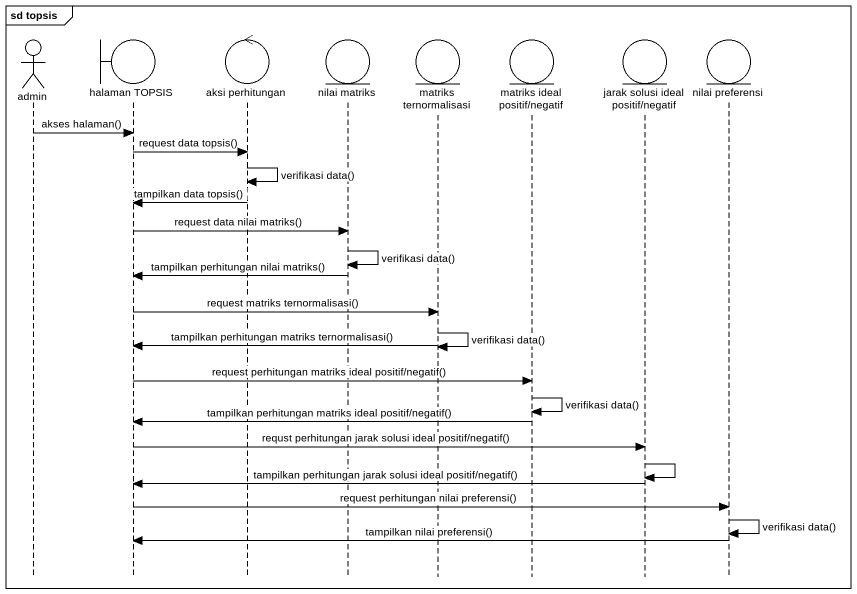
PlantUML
@startuml
mainframe sd topsis
hide footbox
actor admin
boundary "halaman TOPSIS" as halaman_TOPSIS
control "aksi perhitungan" as aksi_perhitungan
entity "nilai matriks" as nilai_matriks
entity "matriks ternormalisasi" as matriks_ternormalisasi
entity "matriks ideal positif/negatif" as matriks_ideal_positif
entity "jarak solusi ideal positif/negatif" as jarak_solusi_ideal_positif
entity "nilai preferensi" as nilai_preferensi

admin -> halaman_TOPSIS : akses halaman()
halaman_TOPSIS -> aksi_perhitungan : request data topsis()
aksi_perhitungan -> aksi_perhitungan : verifikasi data()
aksi_perhitungan -> halaman_TOPSIS : tampilkan data topsis()
halaman_TOPSIS -> nilai_matriks : request data nilai matriks()
nilai_matriks -> nilai_matriks : verifikasi data()
nilai_matriks -> halaman_TOPSIS : tampilkan perhitungan nilai matriks()
halaman_TOPSIS -> matriks_ternormalisasi : request matriks ternormalisasi()
matriks_ternormalisasi -> matriks_ternormalisasi : verifikasi data()
matriks_ternormalisasi -> halaman_TOPSIS : tampilkan perhitungan matriks ternormalisasi()
halaman_TOPSIS -> matriks_ideal_positif : request perhitungan matriks ideal positif/negatif()
matriks_ideal_positif -> matriks_ideal_positif : verifikasi data()
matriks_ideal_positif -> halaman_TOPSIS : tampilkan perhitungan matriks ideal positif/negatif()
halaman_TOPSIS -> jarak_solusi_ideal_positif : requst perhitungan jarak solusi ideal positif/negatif()
jarak_solusi_ideal_positif -> jarak_solusi_ideal_positif
jarak_solusi_ideal_positif -> halaman_TOPSIS : tampilkan perhitungan jarak solusi ideal positif/negatif()
halaman_TOPSIS -> nilai_preferensi : request perhitungan nilai preferensi()
nilai_preferensi -> nilai_preferensi : verifikasi data()
nilai_preferensi -> halaman_TOPSIS : tampilkan nilai preferensi()
@enduml
